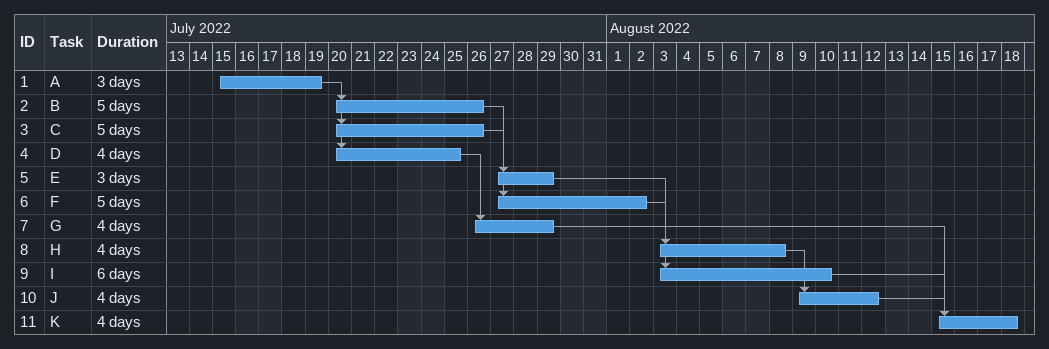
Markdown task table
| ID | Task | Duration | Start | Finish | Predecessors |
|---|---|---|---|---|---|
| 1 | A | 3d | 2022-07-15 | 2022-07-19 |  |
| 2 | B | 5d | 2022-07-20 | 2022-07-26 | 1 |
| 3 | C | 5d | 2022-07-20 | 2022-07-26 | 1 |
| 4 | D | 4d | 2022-07-20 | 2022-07-25 | 1 |
| 5 | E | 3d | 2022-07-27 | 2022-07-29 | 2 |
| 6 | F | 5d | 2022-07-27 | 2022-08-02 | 3 |
| 7 | G | 4d | 2022-07-26 | 2022-07-29 | 4 |
| 8 | H | 4d | 2022-08-03 | 2022-08-08 | 5, 6 |
| 9 | I | 6d | 2022-08-03 | 2022-08-10 | 6 |
| 10 | J | 4d | 2022-08-09 | 2022-08-12 | 8 |
| 11 | K | 4d | 2022-08-15 | 2022-08-18 | 7, 9, 10 |
